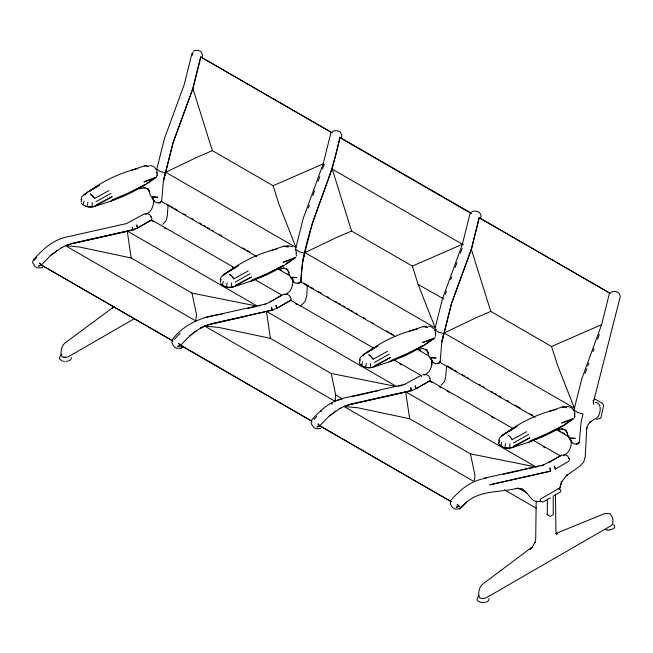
<?xml version="1.0" encoding="UTF-8"?>
<svg xmlns="http://www.w3.org/2000/svg" width="653" height="653" viewBox="0 0 653 653"><rect width="100%" height="100%" fill="white"/><g stroke="black" fill="none" stroke-linecap="round" stroke-linejoin="round"><path stroke-width="0.98" d="M536.186 501.006L535.705 539.003L534.962 542.667L535.093 542.259L532.546 546.765L529.877 549.442L532.726 546.602L482.894 583.978C479.106 587.006 478.331 592.002 478.747 596.573L479.947 597.96L482.338 598.646L485.93 597.96L611.69 525.355L612.881 523.282L612.881 518.564L610.367 513.854L605.143 513.397L556.03 533.436M92.122 205.866L92.163 202.659M231.342 286.243L231.391 283.043M370.569 366.627L370.618 363.419M509.797 447.011L509.846 443.803M168.082 205.556L167.168 216.804L165.952 221.008L162.662 224.371M307.31 285.932L306.771 295.825L305.18 301.392L300.747 305.882M446.538 366.317L445.624 377.565L444.407 381.768L441.118 385.131M153.602 199.361C153.904 205.295 151.765 212.029 145.717 214.274M292.911 278.807C293.156 284.994 291.393 292.283 284.945 294.658M431.478 366.643L431.968 361.06C432.294 366.741 429.813 372.912 424.172 375.042M571.195 441.436C571.514 447.125 569.041 453.288 563.4 455.419M256.67 256.547L161.626 201.679L163.413 180.799L165.397 172.865L159.879 171.355L156.785 169.045L164.393 138.763L184.236 84.531L192.039 53.195M395.016 336.426L300.853 282.055L302.641 261.184L304.625 253.25L299.098 251.731L296.013 249.422M535.117 417.316L440.081 362.439L441.869 341.56L443.844 333.626L438.326 332.116L435.241 329.806L436.065 329.136M576.052 444.04L578.068 444.04L579.301 442.203L581.097 421.944L583.072 414.01L577.554 412.5L574.46 410.19M32.854 261.004L32.65 262.784L35.278 266.661L37.376 267.91L42.135 267.738L42.641 267.24M172.082 341.388L171.878 343.168L174.498 347.045L176.604 348.294L181.363 348.122L181.869 347.616M311.31 421.773L311.106 423.552L313.726 427.429L315.832 428.678L320.59 428.499M335.144 400.175L335.732 395L331.202 373.451L270.424 338.36L218.665 327.406L204.764 326.092L335.005 401.293L335.144 400.175L336.14 400.746L342.335 398.812L335.732 395M450.529 502.149L450.325 503.928L451.272 505.708L452.953 507.805L455.059 509.054L459.81 508.883L466.593 502.084L459.81 508.883M87.429 205.597L87.829 202.414M226.656 285.981L227.056 282.798M365.876 366.357L366.284 363.174M505.104 446.742L505.512 443.558M83.355 204.144L84.066 201.067M222.583 284.52L223.293 281.451M361.811 364.905L362.521 361.835M501.039 445.289L501.749 442.212M134.551 318.533L68.255 356.816L64.663 357.501L62.264 356.816L61.072 355.428L61.366 354.22M478.747 596.573L479.049 595.365M192.153 55.374L192.888 52.436M200.691 56.925L332.132 132.812L200.691 56.925L192.88 88.294L173.012 142.607L163.413 180.799M163.43 181.338L173.061 142.999L192.929 88.686L200.716 57.382M202.185 57.097L202.675 55.138L201.197 51.824C198.961 50.183 195.663 49.726 193.239 51.195M295.27 250.164L303.31 218.192L323.178 163.879L330.965 132.575M300.853 282.055L300.845 281.443C302.592 230.778 330.638 186.391 339.919 137.31L471.352 213.188M302.649 261.714L312.289 223.375L332.157 169.062L339.919 137.31M341.168 138.452L341.894 135.514L340.417 132.2C338.189 130.559 334.891 130.11 332.467 131.571M434.498 330.54L442.53 298.576L462.406 244.263L470.193 212.96L339.944 137.767M479.139 217.694L610.579 293.581L479.139 217.694L471.335 249.054L451.468 303.376L441.869 341.56M441.877 342.099L451.517 303.759L471.384 249.446L479.171 218.143M480.388 218.837L481.122 215.898L479.645 212.584C477.416 210.943 474.111 210.486 471.695 211.956M573.954 410.019L581.758 378.952L601.625 324.639L609.42 293.344M593.691 401.122L620.35 296.282L618.873 292.968C616.644 291.328 613.338 290.871 610.922 292.34M559.507 489.644L561.702 481.261L559.939 487.701M81.005 201.891L81.894 198.985M220.232 282.267L221.114 279.37M359.452 362.652L360.342 359.746M498.68 443.036L499.569 440.13M80.988 199.443L81.878 196.724L85.698 193.255L99.452 185.101L89.175 191.623M220.216 279.819L221.106 277.101L224.918 273.64L238.68 265.485L227.546 272.546M359.444 360.203L360.334 357.485L364.145 354.016L377.899 345.87L371.051 350.212M498.672 440.587L499.561 437.869L503.373 434.4L517.127 426.246L505.144 433.853M308.289 208.013L309.334 205.156M312.82 195.622L314.566 190.864M318.052 181.33L319.79 176.563M322.582 168.939L324.321 164.181M445.428 294.111L446.472 291.254M450.652 279.819L451.696 276.962M455.182 267.428L456.929 262.669M460.414 253.135L462.153 248.369M584.998 373.54L586.745 368.774M587.79 365.917L588.835 363.06M593.014 351.624L594.067 348.767M597.552 339.234L599.291 334.475M60.207 355.779L59.366 358.766L61.929 360.987M477.89 596.924L477.041 599.911L477.947 601.176L481.792 602.654M235.186 268.179L151.586 219.906L150.99 220.257L151.994 218.453L150.998 216.796M373.532 348.049L290.814 300.29L290.21 300.641L291.222 298.829L290.226 297.18M561.482 482.061L567.22 474.788L566.298 475.743L579.203 466.65L583.635 462.153L585.227 456.586L586.786 427.911L586.378 429.437L587.92 424.825L590.875 421.283L589.879 422.295L598.246 416.802C600.336 412.5 601.993 405.031 596.654 402.493L595.267 402.591M161.626 201.679L161.626 201.059L160.385 202.895L158.369 202.895M440.081 362.439L440.073 361.827L438.84 363.656L436.824 363.664M150.99 220.257L137.669 227.913L132.861 229.995L72.116 243.642L65.977 245.561M290.21 300.641L276.896 308.298L275.901 305.424L276.888 308.281L290.814 300.29M33.572 259.723C42.208 249.781 52.567 240.296 65.749 237.21L126.519 223.571L144.386 213.898L147.945 213.8L150.084 215L151.365 217.22M36.25 257.78L33.589 260.563A55.048 31.785 -60 0 1 36.144 257.576M174.147 339.552L180.146 333.308M314.036 419.242L316.705 416.467M41.359 265.045L172.8 340.931L41.359 265.045L39.392 263.077L41.98 265.885L41.359 265.045L50.705 255.339L61.986 247.422M171.984 340.074C183.762 324.002 202.634 316.395 221.889 314.207M180.603 345.453L181.199 346.27L178.62 343.462L180.62 345.437L312.028 421.316L180.963 345.257L177.698 346.531L180.603 345.453C189.011 335.715 199.247 326.631 212.094 323.61L272.815 309.971L211.335 324.027L205.205 325.945L200.593 328.157L201.206 327.798M311.212 420.459C318.297 412.525 326.133 404.827 336.14 400.746M319.815 425.805L451.256 501.7L319.815 425.805L317.848 423.846L320.427 426.646L319.815 425.805L329.161 416.1L340.433 408.182M450.439 500.835C458.806 491.268 468.813 482.11 481.563 479.188M114.202 306.29L112.202 308.298L113.622 306.877M181.363 348.122L183.313 346.163M372.447 349.102L373.973 347.796M510.915 430.131L513.201 428.18M51.138 255.111L57.293 250.303M329.594 415.879L335.748 411.064M465.679 503.014C479.465 489.995 500.043 492.574 517.168 488.354L515.837 488.444L522.253 488.877M112.887 307.571L65.218 342.833C61.423 345.861 60.656 350.857 61.072 355.428M145.252 184.611L127.155 194.251L111.075 201.124M146.909 183.452L151.871 179.991M156.957 175.11A8.62 4.481 4.5 0 1 154.492 178.547C136.779 191.745 115.875 200.087 94.791 206.217A7.354 3.82 4.5 0 1 84.417 205.622M283.655 265.567L266.383 274.635L250.303 281.508M285.312 264.416L290.275 260.947M295.931 257.037A8.62 4.481 4.5 0 1 293.711 258.923C276.007 272.121 255.103 280.464 234.019 286.594A7.354 3.82 4.5 0 1 221.734 284.186M422.883 345.951L405.603 355.012L389.523 361.884M424.532 344.792L431.151 340.172M435.159 337.421A8.62 4.481 4.5 0 1 432.939 339.307C415.235 352.506 394.33 360.848 373.238 366.978A7.354 3.82 4.5 0 1 360.962 364.562M562.935 425.756L571.204 419.977A7.354 3.82 4.5 0 0 572.673 418.965M574.379 415.479A8.62 4.481 4.5 0 1 572.167 419.691C554.454 432.89 533.558 441.232 512.466 447.362A7.354 3.82 4.5 0 1 500.182 444.946M161.626 201.059L159.079 202.781L156.459 202.732L154.361 201.483L150.141 194.929L149.162 190.847L149.806 192.178L147.096 188.399L148.86 189.403L143.897 187.664L145.219 187.582L139.464 188.839M440.073 361.827L437.534 363.541L434.914 363.492L432.808 362.252L429.184 356.718M579.301 442.203L576.754 443.926L574.142 443.877L572.036 442.628L568.412 437.094M86.612 193.255L84.041 194.888C99.901 182.742 118.291 173.078 137.824 168.613M225.832 273.64L223.269 275.264C239.129 263.126 257.519 253.462 277.052 248.997M364.203 354.563L362.497 355.648C378.634 343.315 397.359 333.503 417.267 329.153M366.774 352.93L369.345 351.298M503.43 434.939L501.716 436.033C517.862 423.699 536.578 413.88 556.495 409.537M68.647 360.987L70.312 360.032L71.218 358.766L71.218 357.411M430.041 380.675L416.116 388.674L415.128 385.809L416.108 388.666L430.041 380.675L512.76 428.433M558.935 488.42L540.374 499.137L540.374 501.21C531.191 504.034 528.938 492.329 522.147 489.024M550.365 497.766L542.765 502.157L540.113 500.622M486.33 602.131L487.995 601.176L488.901 599.911L488.901 598.556M270.081 302.061L283.614 294.283L287.173 294.185L289.303 295.385L290.593 297.597M548.536 462.83L562.062 455.043L565.629 454.945L567.759 456.145L569.041 458.365M555.336 469.05L554.356 466.185L555.344 469.058L568.665 461.402L569.677 459.598L568.673 457.941M137.661 227.905L136.673 225.04L137.669 227.913L151.586 219.906M195.982 330.989L196.52 330.679L189.933 335.724M421.658 376.528L421.054 375.483L403.84 384.821M205.205 325.945L205.899 325.553L206.919 326.133M95.918 201.744L110.945 193.337M235.145 282.12L250.172 273.713M374.373 362.505L389.4 354.097M513.593 442.889L528.628 434.482M94.661 198.43L92.653 195.688L90.326 193.965L94.661 198.43L108.961 190.578M232.027 276.896L233.88 278.807L248.189 270.962M371.875 357.917L373.108 359.191L387.417 351.338M511.095 438.302L512.336 439.575L526.645 431.723M212.094 323.61L211.335 324.027L244.491 316.566M96.179 204.871L112.194 196.651L95.746 205.924A8.62 4.481 4.5 0 1 81.347 203.099M235.406 285.247L251.421 277.035L234.974 286.308A8.62 4.481 4.5 0 1 220.575 283.475M374.626 365.631L390.641 357.42L374.202 366.692A8.62 4.481 4.5 0 1 364.48 367.027A8.62 4.481 4.5 0 1 359.534 362.284M513.854 446.015L529.869 437.796L513.429 447.068A8.62 4.481 4.5 0 1 503.047 447.191A8.62 4.481 4.5 0 1 499.014 441.918M144.191 184.987L128.543 192.904L112.447 199.785M283.418 265.363L267.763 273.289L251.674 280.17M422.646 345.747L406.99 353.673L390.902 360.546M561.866 426.131L546.218 434.049L530.122 440.93M560.454 427.486L544.831 435.396L528.75 442.269M61.366 247.773L66.671 245.169L72.867 243.234L133.587 229.587L138.297 227.538M339.821 408.541L345.127 405.929L351.322 403.995L412.043 390.355M192.929 88.686L212.331 150.647L273.109 185.738L323.178 163.879M263.828 304.788L268.538 302.731L281.835 295.107L254.548 279.353M272.089 310.379L271.566 307.31L272.097 310.387L277.517 307.914M332.108 168.67L351.559 231.023L412.337 266.114L462.406 244.263L463.548 244.557M411.317 390.755L410.786 387.694L411.325 390.772L416.745 388.298M471.384 249.446L490.787 311.408L551.565 346.498L601.625 324.639M543.067 465.205L560.282 455.867L533.003 440.122M212.331 150.647L197.418 157.055L165.715 172.237L295.956 247.43L278.953 204.136L273.109 185.738M351.559 231.023L336.646 237.439L304.943 252.621L435.184 327.814L418.181 284.512L412.337 266.114M490.787 311.408L475.874 317.823L444.162 332.997L574.411 408.198L557.409 364.896L551.565 346.498M154.916 177.485L143.921 181.861L154.492 178.547M294.144 257.87L283.141 262.245L293.711 258.923M433.372 338.254L422.369 342.621L432.939 339.307M572.591 418.63L561.596 423.005L572.167 419.691M131.114 170.343L144.435 165.87L146.68 165.584L149.064 166.58L144.435 165.87M270.342 250.728L283.663 246.254L285.908 245.969L288.291 246.965L283.663 246.254M409.57 331.112L422.883 326.639L425.136 326.345L427.519 327.349L422.883 326.639M548.798 411.488L562.111 407.015L564.363 406.729L566.739 407.725L562.111 407.015M337.772 400.011L344.204 397.971L404.966 384.331M344.433 406.321L349.69 404.68M609.902 530.056L613.747 528.571L614.653 527.314L613.804 524.318M596.507 419.487L600.842 418.018L603.601 405.684L602.784 403.587L593.977 398.493M72.116 243.642L105.272 236.182M106.243 235.97L132.869 230.003L132.339 226.934L132.861 229.995M204.977 317.595L265.747 303.955M247.593 308.436L256.49 306.437M258.384 306.012L260.204 305.604M352.22 396.583L372.977 391.922M374.961 391.482L378.911 390.592M398.518 386.184L402.15 385.368M483.432 478.355L544.194 464.716M482.551 478.967L486.501 478.078M503.308 474.307L521.102 470.307M523.077 469.866L527.036 468.976M529.012 468.528L532.962 467.638M470.429 453.835L474.96 475.376L474.233 481.669L343.984 406.476L357.893 407.79L409.651 418.744L470.429 453.835L535.933 466.977L538.652 466.364M540.472 465.956L542.284 465.548M278.692 269.224L284.447 267.967M417.92 349.6L423.675 348.343M557.148 429.984L562.894 428.727L561.58 428.809L566.543 430.547M422.842 374.667L426.401 374.569L428.531 375.761L429.821 377.981M297.597 283.28L299.613 283.28L300.845 281.443L298.307 283.157L295.687 283.116L293.589 281.867L289.956 276.333M287.393 245.601L292.601 246.761M565.849 406.37L567.563 406.468M149.888 165.323L153.373 166.376L155.022 167.952L156.802 170.262L157.242 173.053M428.344 326.084L431.829 327.145L433.47 328.712M556.038 533.648L557.474 533.836L556.078 533.011M64.035 357.085L65.806 357.362M191.974 293.075L196.512 314.615L195.778 320.909L65.537 245.716L79.437 247.022L131.196 257.984L191.974 293.075L256.482 306.012M331.202 373.451L396.706 386.592L266.457 311.399L270.424 338.36M470.193 212.96L471.36 213.196M605.364 529.534L607.543 530.056M443.681 298.878L418.181 284.512M283.124 268.048L288.087 269.787L286.324 268.775L289.034 272.562L288.389 271.224L289.369 275.305M422.352 348.433L427.315 350.163L425.544 349.159L428.262 352.947L427.617 351.608L428.597 355.689M568.216 406.509L571.057 407.529L572.697 409.096L574.485 411.406L574.918 414.198M332.157 169.062L462.406 244.263M166.915 204.12L169.56 205.646M171.323 206.666L173.086 207.678M174.857 208.699L177.502 210.225M183.673 213.792L185.444 214.813M191.615 218.38L193.378 219.4M199.557 222.959L201.32 223.979M203.965 225.505L205.728 226.526M207.491 227.546L209.262 228.566M211.907 230.093L213.67 231.113M219.841 234.672L221.612 235.692M242.777 247.92L245.43 249.446M247.193 250.466L249.838 251.993M279.835 269.305L281.598 270.326M287.769 273.893L289.532 274.913M303.498 282.969L308.787 286.03M310.55 287.042L313.195 288.577M318.493 291.63L321.137 293.156M327.316 296.723L329.079 297.744M335.25 301.302L337.013 302.323M338.785 303.343L340.548 304.363M343.192 305.89L344.955 306.91M347.6 308.436L349.363 309.457M351.134 310.477L352.898 311.489M355.542 313.024L357.305 314.036M363.484 317.603L365.247 318.623M371.418 322.19L373.181 323.202M386.421 330.842L389.066 332.377M390.829 333.389L393.473 334.924M419.055 349.69L420.818 350.71M447.134 365.9L452.423 368.953M454.186 369.973L456.839 371.5M462.128 374.561L464.773 376.087M466.536 377.108L468.307 378.12M478.886 384.233L480.657 385.254M482.42 386.274L484.183 387.286M491.236 391.367L493.007 392.38M494.77 393.4L496.533 394.42M499.178 395.947L500.941 396.967M507.12 400.534L508.883 401.554M515.062 405.113L520.351 408.174M530.056 413.773L532.701 415.3M559.164 430.58L560.927 431.6M562.698 432.621L564.461 433.641M567.106 435.167L568.869 436.188M277.786 268.742L290.112 275.86M417.014 349.126L429.339 356.236M557.123 430.017L569.44 437.126M393.775 359.738L421.054 375.483M151.871 220.763L153.635 221.783M164.221 227.897L165.984 228.917M232.141 267.11L233.913 268.13M295.507 303.694L297.27 304.714M399.603 363.794L401.366 364.815M432.082 382.544L429.437 381.017L430.449 379.213L429.445 377.565M439.143 386.625L440.906 387.637M447.085 391.204L448.848 392.224M491.187 416.671L493.839 418.198M543.239 446.717L545.002 447.738M256.596 305.702L127.237 231.015L131.196 257.984M535.933 466.977L405.684 391.784L409.651 418.744M558.078 488.526L560.723 490.052L560.723 491.782L553.238 496.1L553.238 514.703L550.365 516.368L546.839 514.327M518.058 487.889L526.881 492.982M504.491 489.881L536.252 508.214M508.001 435.11L510.328 436.833L512.336 439.575M370.014 356.007L368.774 354.726L371.1 356.448L373.108 359.191M230.787 275.623L229.554 274.35L231.872 276.064L233.88 278.807M320.615 410.688L321.374 411.61M564.772 429.543L567.49 433.323L566.845 431.992L567.824 436.073M571.302 441.257L572.036 442.628L570.779 439.869M432.808 362.252L430.947 358.407M153.259 199.418L154.361 201.483L152.68 197.802M593.112 400.558L593.806 404.264L593.218 403.064M291.907 278.186L293.589 281.867L291.336 277.133M570.175 438.792L570.934 440.563M556.666 534.285L555.932 531.469L555.45 494.125M435.257 331.022L435.698 333.814M296.029 250.638L296.47 253.429M574.493 413.667L574.934 416.647M435.265 333.283L435.706 336.262M296.046 252.907L296.478 255.878M156.818 172.523L157.251 175.502M547.312 499.088L547.312 514.809M609.567 529.942A4.318 2.49 0 0 1 607.878 529.942M485.367 602.172A4.318 2.49 0 0 1 482.126 602.539M294.65 257.609A7.354 3.82 4.5 0 1 292.756 259.217M433.87 337.985A7.354 3.82 4.5 0 1 431.984 339.593M67.692 361.027A4.318 2.49 0 0 1 66.133 361.395M64.451 361.395A4.318 2.49 0 0 1 62.892 361.027M155.422 177.224A7.354 3.82 4.5 0 1 153.528 178.832M41.392 265.053L38.47 266.146L41.392 265.069M459.075 506.197L456.145 507.291L459.075 506.214L459.655 507.03L457.076 504.222L459.059 506.214M319.831 425.829L316.925 426.907L319.848 425.838M384.699 396.73L350.563 404.403L410.337 390.976L384.699 396.73M523.926 477.114L489.791 484.787L550.544 471.14L550.014 468.079L550.544 471.14L523.926 477.114M157.446 197.206L152.5 196.961L157.446 197.206M296.674 277.582L291.728 277.345L296.674 277.582M435.902 357.966L430.947 357.73L435.902 357.966M575.13 438.351L570.175 438.106L575.13 438.351M332.042 404.044L331.455 402.999L332.034 404.044"/></g></svg>
